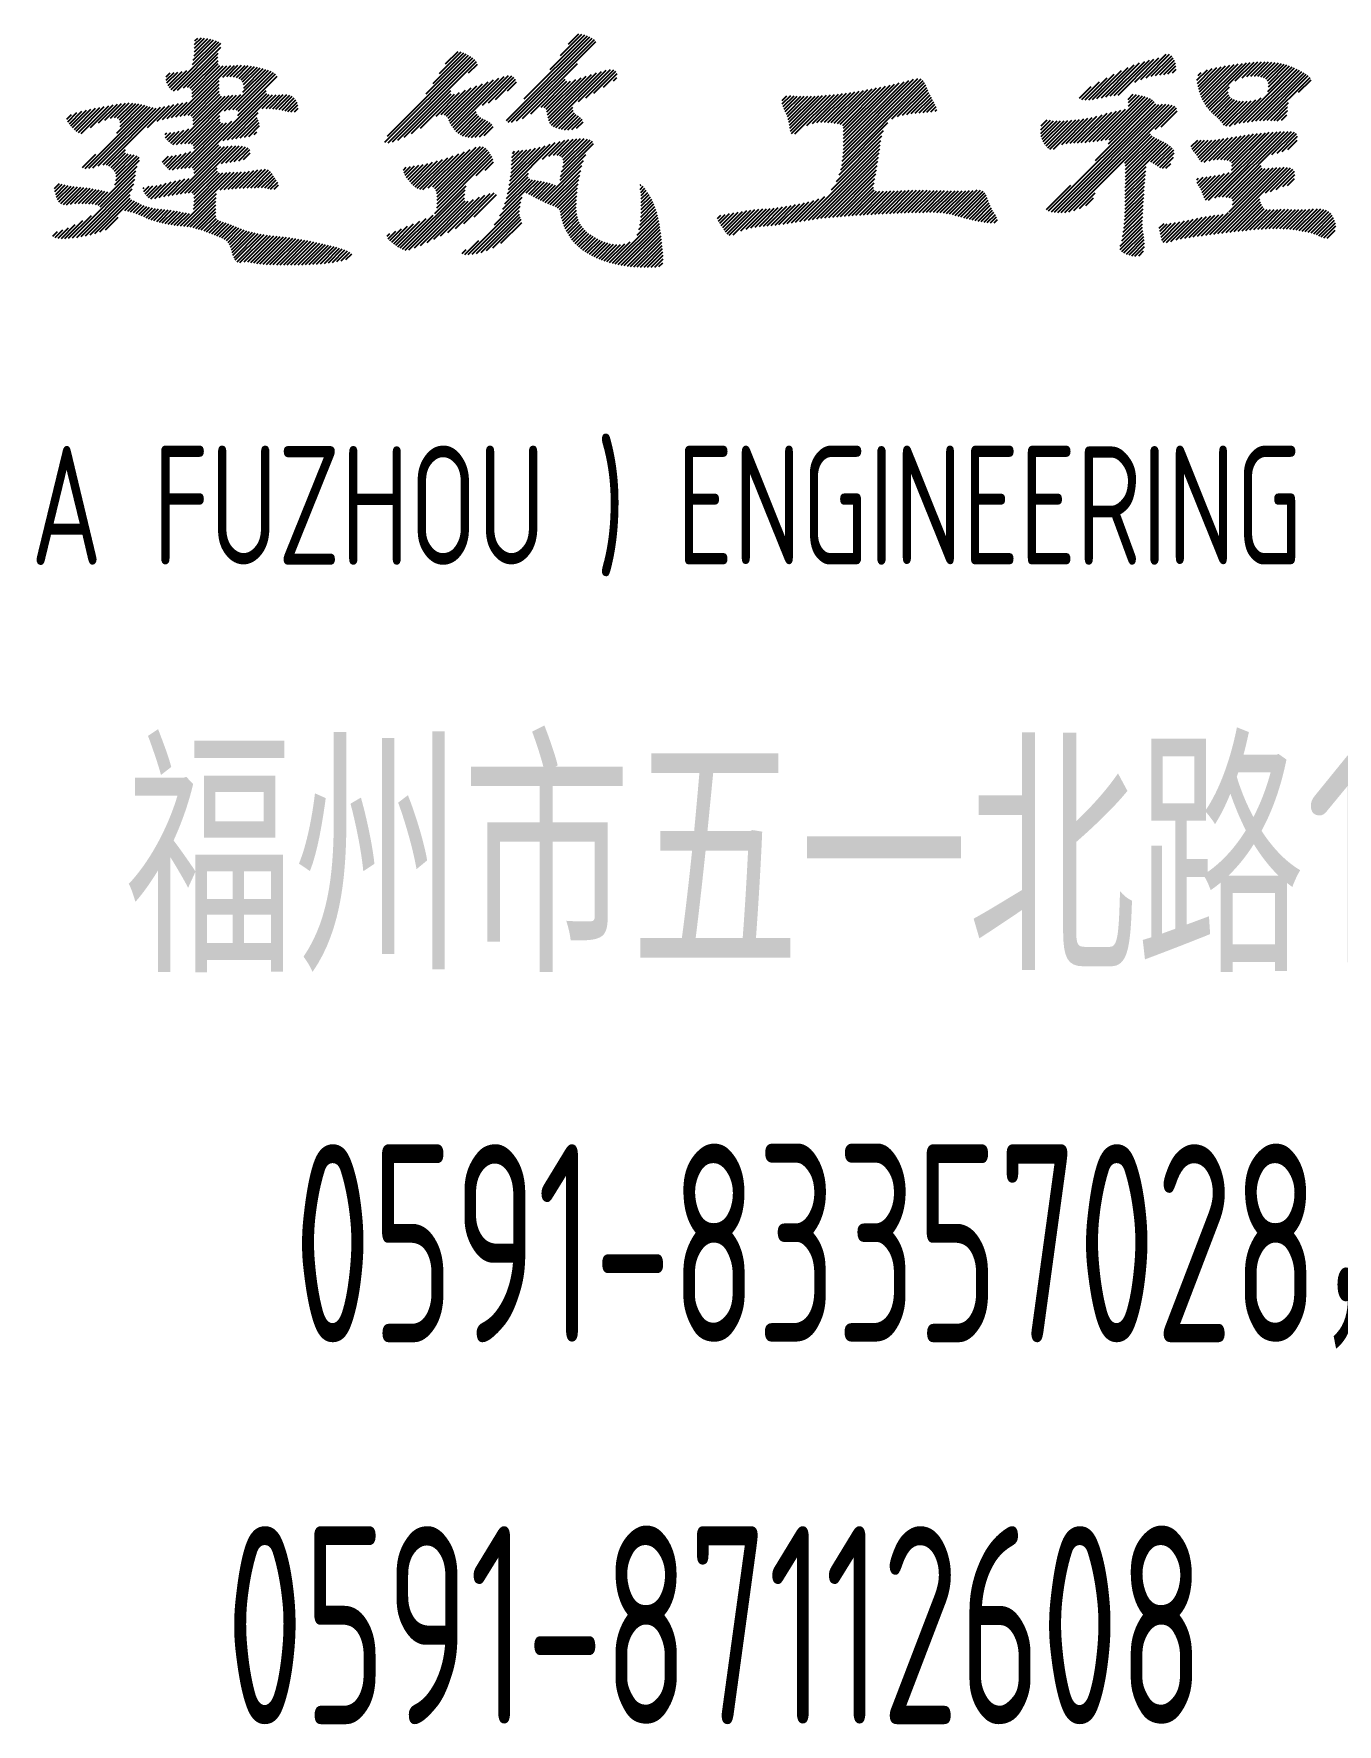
# Model space of a CAD drawing. Extents: x 580289 to 1106878, y -144605 to 78052.
# Drawn here: x 1100640 to 1102286, y -9414 to -7279 of the extents above; entities that cross this region are included whole.
import ezdxf
from ezdxf.enums import TextEntityAlignment as Align

# ---------------------------------------------------------------- set-up
doc = ezdxf.new("R2010")
doc.units = 0
doc.header["$LTSCALE"] = 100
doc.layers.add('T图框', color=7, linetype='CONTINUOUS')
doc.layers.add('图框', color=254, linetype='CONTINUOUS')
doc.styles.add('HZTXT', font='tssdeng.shx', dxfattribs={"width": 0.7, "bigfont": 'tssdchn.shx'})
doc.styles.add('HZTXT2', font='tssdeng.shx', dxfattribs={"width": 0.7, "bigfont": 'tssdchn.shx'})
doc.styles.add('TK', font='tssdeng.shx', dxfattribs={"width": 0.7, "bigfont": 'tssdchn.shx'})

# ---------------------------------------------------------------- blocks, each defined once
blk = doc.blocks.new('A$C72C84CBD')
at = {"layer": '图框', "color": 0}
for p, q in [((78458.8, 56262.4), (78564.2, 56367.8)), ((78481.3, 56289.4), (78561, 56369.1)), ((78513.9, 56326.5), (78557.7, 56370.3)), ((78527.3, 56344.4), (78554.1, 56371.2)), ((78537, 56358.6), (78550.2, 56371.7)), ((78035.2, 56301.3), (78095.6, 56361.7)), ((78038.2, 56299.8), (78098.1, 56359.7)), ((78043.5, 56300.6), (78097.9, 56355)), ((78050.9, 56303.5), (78094.8, 56347.4)), ((78062.3, 56332.8), (78092.5, 56363)), ((78063.2, 56338.3), (78088.9, 56364)), ((78064.2, 56343.8), (78085.3, 56364.8)), ((78064.9, 56358), (78073.6, 56366.6)), ((78064.9, 56353.5), (78077.6, 56366.2)), ((78064.9, 56349), (78081.5, 56365.6)), ((78065.3, 56362.8), (78068.8, 56366.3)), ((78357.5, 56295.8), (78408, 56346.3)), ((78366.3, 56309.1), (78405, 56347.8)), ((78374.1, 56321.4), (78401.7, 56349)), ((78382, 56333.7), (78397.7, 56349.5)), ((78460.9, 56260.1), (78567.2, 56366.3)), ((78465.4, 56260), (78569.9, 56364.5)), ((78471.6, 56261.7), (78571.8, 56362)), ((79260.2, 56314), (79292, 56345.8)), ((79267.1, 56316.3), (79296.6, 56345.8)), ((78031.5, 56306.6), (78049.1, 56324.1)), ((78033.2, 56303.8), (78054.9, 56325.4)), ((78041.1, 56266.8), (78105.7, 56331.4)), ((78046.5, 56267.7), (78110.5, 56331.7)), ((78056.1, 56304.3), (78094.4, 56342.5)), ((78059.4, 56303.1), (78094.5, 56338.1)), ((78061.2, 56300.4), (78094.8, 56334)), ((78061.7, 56296.4), (78096.8, 56331.5)), ((78061.7, 56291.9), (78101, 56331.2)), ((78100.4, 56317.1), (78115.1, 56331.8)), ((78105.5, 56317.7), (78119.7, 56331.9)), ((78108.2, 56275.5), (78158.3, 56325.6)), ((78110, 56317.8), (78124.2, 56331.9)), ((78113.2, 56276), (78161.6, 56324.4)), ((78114.2, 56317.4), (78128.6, 56331.8)), ((78118, 56316.7), (78132.7, 56331.5)), ((78121.1, 56315.4), (78136.7, 56331)), ((78123.7, 56313.5), (78140.6, 56330.3)), ((78125.6, 56310.9), (78144.3, 56329.6)), ((78126, 56297.8), (78154.9, 56326.7)), ((78126.8, 56307.5), (78147.9, 56328.7)), ((78127, 56303.2), (78151.5, 56327.7)), ((78305.4, 56234.7), (78413.8, 56343.1)), ((78308.5, 56242.3), (78410.9, 56344.7)), ((78309.3, 56234.1), (78416.5, 56341.3)), ((78314.9, 56235.2), (78418.9, 56339.2)), ((78321.7, 56237.6), (78420.9, 56336.8)), ((78410.9, 56322.2), (78422.1, 56333.4)), ((78479, 56264.6), (78548.7, 56334.4)), ((78513.7, 56258.9), (78578.9, 56324.2)), ((78515.6, 56256.4), (78584.9, 56325.7)), ((78549.9, 56286.1), (78590.4, 56326.7)), ((78559.1, 56290.8), (78594.6, 56326.4)), ((78569.4, 56296.7), (78597.2, 56324.5)), ((79199.2, 56288.9), (79235.6, 56325.3)), ((79204.6, 56289.8), (79244, 56329.2)), ((79210.4, 56291), (79251.7, 56332.4)), ((79216.1, 56292.3), (79258.7, 56334.9)), ((79221.6, 56293.3), (79265.2, 56336.9)), ((79226.6, 56293.8), (79271, 56338.2)), ((79231.7, 56294.4), (79276.8, 56339.5)), ((79252.4, 56310.6), (79283, 56341.2)), ((79273.2, 56318), (79299.2, 56344)), ((79278.9, 56319.2), (79301.2, 56341.4)), ((79284.3, 56320), (79302.7, 56338.4)), ((79289.2, 56320.5), (79303.8, 56335.1)), ((79294.3, 56321.1), (79304.5, 56331.3)), ((79300.2, 56322.6), (79304.7, 56327.1)), ((79331.1, 56313), (79344.2, 56326.1)), ((79331.6, 56309), (79350.3, 56327.7)), ((79332.4, 56305.3), (79356, 56329)), ((79333.4, 56301.8), (79361.6, 56330.1)), ((79334.5, 56298.4), (79367.1, 56331.1)), ((79335.6, 56295.1), (79372.6, 56332)), ((79336.8, 56291.8), (79378, 56332.9)), ((79338.1, 56288.6), (79383.3, 56333.7)), ((79339.6, 56285.6), (79388.4, 56334.4)), ((79341.3, 56282.8), (79393.5, 56335)), ((79343.1, 56280.1), (79398.5, 56335.5)), ((79379.5, 56312.1), (79403.3, 56335.8)), ((79384.6, 56258.7), (79454.5, 56328.6)), ((79388, 56316), (79408, 56336.1)), ((79389.9, 56259.6), (79457.5, 56327.2)), ((79394.1, 56317.6), (79412.6, 56336.2)), ((79395.1, 56260.3), (79460.5, 56325.7)), ((79399.2, 56318.3), (79417.1, 56336.2)), ((79400.3, 56261), (79463.5, 56324.2)), ((79403.8, 56318.4), (79421.5, 56336.1)), ((79408.1, 56318.1), (79425.8, 56335.8)), ((79411.9, 56317.5), (79429.9, 56335.5)), ((79415.3, 56316.4), (79433.9, 56334.9)), ((79418.1, 56314.7), (79437.7, 56334.3)), ((79420.2, 56312.3), (79441.4, 56333.5)), ((79420.4, 56299), (79451.3, 56330)), ((79421.4, 56309), (79444.8, 56332.5)), ((79421.6, 56304.7), (79448.1, 56331.3)), ((78028.9, 56313), (78038.9, 56322.9)), ((78029, 56317.5), (78034, 56322.6)), ((78030, 56309.6), (78043.7, 56323.2)), ((78051.9, 56268.6), (78096, 56312.7)), ((78056.9, 56269.1), (78095.8, 56308)), ((78060.6, 56268.3), (78096, 56303.7)), ((78117.5, 56275.8), (78164.6, 56322.9)), ((78119.4, 56268.7), (78169, 56318.4)), ((78120, 56273.8), (78167.3, 56321.1)), ((78380.4, 56269.3), (78414.4, 56303.3)), ((78383.3, 56267.7), (78421.6, 56306)), ((78385, 56265), (78428.7, 56308.6)), ((78386.4, 56261.9), (78435.7, 56311.2)), ((78387.9, 56258.9), (78442.6, 56313.6)), ((78389.6, 56256), (78449.3, 56315.8)), ((78391.4, 56253.4), (78455.8, 56317.8)), ((78393.4, 56250.8), (78461.6, 56319.1)), ((78428.4, 56281.4), (78465.6, 56318.6)), ((78436, 56284.5), (78468.3, 56316.8)), ((78444.8, 56288.8), (78470.2, 56314.2)), ((78460.1, 56299.6), (78471.6, 56311.1)), ((78489.6, 56270.8), (78533.1, 56314.2)), ((78502.5, 56279.1), (78535, 56311.7)), ((78506.3, 56278.5), (78539.6, 56311.7)), ((78508.8, 56276.5), (78546.3, 56314)), ((78510, 56273.2), (78553, 56316.2)), ((78510.7, 56269.4), (78559.7, 56318.4)), ((78511.4, 56265.6), (78566.2, 56320.4)), ((78512.3, 56262.1), (78572.7, 56322.4)), ((78581.4, 56304.1), (78598.6, 56321.4)), ((78594, 56312.3), (78598.1, 56316.4)), ((78880.5, 56257.6), (78926.3, 56303.3)), ((78882.4, 56205.5), (78987, 56310.2)), ((78883.1, 56210.8), (78985.2, 56312.8)), ((78883.6, 56256.1), (78931.9, 56304.5)), ((78883.7, 56215.9), (78982.7, 56314.9)), ((78884.1, 56220.8), (78978.5, 56315.1)), ((78884.4, 56225.5), (78973.1, 56314.2)), ((78884.5, 56252.6), (78937.6, 56305.7)), ((78884.6, 56230.2), (78967.1, 56312.7)), ((78884.7, 56234.8), (78961.1, 56311.2)), ((78884.7, 56248.3), (78943.4, 56306.9)), ((78884.8, 56239.3), (78955.1, 56309.7)), ((78884.8, 56243.8), (78949.2, 56308.3)), ((78945.5, 56264.2), (78988.4, 56307.1)), ((78953, 56267.2), (78989.7, 56303.9)), ((79182.7, 56290.3), (79197.6, 56305.2)), ((79185.7, 56288.9), (79208, 56311.1)), ((79189.7, 56288.4), (79217.5, 56316.2)), ((79194.3, 56288.5), (79226.7, 56320.9)), ((79332.8, 56319.2), (79336.4, 56322.8)), ((79345.1, 56277.6), (79372.2, 56304.7)), ((79405.4, 56261.6), (79466.3, 56322.5)), ((79410.4, 56262.1), (79469.2, 56320.8)), ((79415.2, 56262.4), (79471.7, 56319)), ((79419.9, 56262.6), (79473.9, 56316.6)), ((79459.5, 56297.8), (79475.2, 56313.4)), ((77933.5, 56253.5), (77961.9, 56281.9)), ((77943.7, 56259.2), (77967.3, 56282.8)), ((77951.6, 56262.6), (77972.6, 56283.6)), ((77958.6, 56265.1), (77977.8, 56284.3)), ((77963.9, 56265.9), (77982.4, 56284.4)), ((77966.7, 56246.3), (78001.9, 56281.4)), ((77967.5, 56265), (77986.7, 56284.2)), ((77969.9, 56262.9), (77990.7, 56283.7)), ((77970.7, 56254.8), (77998.3, 56282.3)), ((77971, 56259.5), (77994.6, 56283.1)), ((78017.7, 56261.3), (78038.8, 56282.4)), ((78024.3, 56263.5), (78044.4, 56283.6)), ((78030.1, 56264.7), (78049.9, 56284.6)), ((78035.7, 56265.8), (78055.3, 56285.4)), ((78042, 56231.8), (78103.3, 56293)), ((78047.4, 56232.7), (78108.4, 56293.6)), ((78052.4, 56233.2), (78113.3, 56294.1)), ((78057, 56233.3), (78117.9, 56294.2)), ((78057.6, 56202.4), (78155.3, 56300.1)), ((78062.1, 56202.5), (78156.1, 56296.5)), ((78062.5, 56265.7), (78096.1, 56299.4)), ((78063, 56257.3), (78098.9, 56293.1)), ((78063.1, 56261.8), (78096.6, 56295.3)), ((78101.1, 56237), (78159.1, 56295)), ((78102.8, 56274.6), (78123.3, 56295.1)), ((78106.6, 56238), (78163.2, 56294.6)), ((78150.4, 56277.3), (78167.8, 56294.7)), ((78155.1, 56277.5), (78172.4, 56294.8)), ((78159.5, 56277.4), (78176.9, 56294.9)), ((78163.7, 56277.1), (78181.5, 56294.9)), ((78167.7, 56276.7), (78185.3, 56294.3)), ((78171.7, 56276.1), (78188.3, 56292.8)), ((78175.5, 56275.4), (78190.8, 56290.7)), ((78179.1, 56274.6), (78192.7, 56288.2)), ((78182.7, 56273.7), (78194.4, 56285.3)), ((78186.5, 56273), (78195.5, 56282)), ((78329.7, 56241), (78388.6, 56300)), ((78338.8, 56245.7), (78389.1, 56296)), ((78350.2, 56252.6), (78393, 56295.4)), ((78370, 56267.9), (78399.7, 56297.6)), ((78376.4, 56269.8), (78407.1, 56300.5)), ((78807, 56287.3), (78813, 56293.3)), ((78807.3, 56283.1), (78818.1, 56293.9)), ((78808.3, 56279.7), (78822.2, 56293.5)), ((78809.7, 56276.5), (78826.2, 56293.1)), ((78811.1, 56273.5), (78830.5, 56292.9)), ((78812.5, 56270.4), (78835, 56292.8)), ((78813.7, 56267.1), (78839.4, 56292.8)), ((78814.7, 56263.6), (78844, 56292.9)), ((78815.6, 56260), (78848.7, 56293.1)), ((78816.4, 56256.3), (78853.4, 56293.3)), ((78817, 56252.5), (78858.2, 56293.6)), ((78817.8, 56248.7), (78863.1, 56294)), ((78819.1, 56245.6), (78868.1, 56294.5)), ((78823.3, 56245.3), (78873.1, 56295)), ((78838.2, 56255.7), (78878.1, 56295.6)), ((78845.4, 56258.4), (78883.3, 56296.2)), ((78851.1, 56259.6), (78888.5, 56296.9)), ((78856.1, 56260.1), (78893.7, 56297.7)), ((78860.6, 56260.1), (78899, 56298.5)), ((78864.9, 56259.9), (78904.3, 56299.3)), ((78869, 56259.5), (78909.7, 56300.2)), ((78873, 56259), (78915.2, 56301.2)), ((78876.9, 56258.4), (78920.7, 56302.2)), ((78959.1, 56268.8), (78991.1, 56300.8)), ((78964.8, 56270), (78992.5, 56297.7)), ((78970.1, 56270.9), (78994, 56294.7)), ((78975.3, 56271.5), (78995.6, 56291.8)), ((78980.2, 56271.9), (78997.1, 56288.8)), ((78985.1, 56272.3), (78998.6, 56285.9)), ((78989.9, 56272.7), (79000.1, 56282.9)), ((79143.6, 56148), (79279, 56283.3)), ((79147.2, 56147), (79282.8, 56282.6)), ((79151.1, 56146.4), (79287.5, 56282.9)), ((79155.2, 56146.1), (79291.9, 56282.8)), ((79159.5, 56145.9), (79296, 56282.4)), ((79164, 56145.9), (79299.8, 56281.7)), ((79203, 56211.8), (79277.2, 56286.1)), ((79205, 56236.3), (79262.1, 56293.4)), ((79210.2, 56237), (79265.7, 56292.5)), ((79215.5, 56237.8), (79269.1, 56291.4)), ((79219.5, 56232.8), (79275.1, 56288.5)), ((79220, 56237.9), (79272.3, 56290.1)), ((79244, 56288.8), (79250.7, 56295.5)), ((79244.5, 56284.8), (79254.7, 56295)), ((79244.6, 56280.4), (79258.5, 56294.3)), ((79347.1, 56275.2), (79370.5, 56298.6)), ((79349.4, 56272.9), (79371.2, 56294.7)), ((79351.7, 56270.7), (79372.9, 56292)), ((79354.1, 56268.6), (79375.4, 56290)), ((79356.4, 56266.5), (79378.6, 56288.6)), ((79358.7, 56264.3), (79382, 56287.6)), ((79360.9, 56262), (79385.8, 56286.8)), ((79362.9, 56259.5), (79389.9, 56286.5)), ((79364.8, 56256.9), (79394.6, 56286.7)), ((79367.7, 56255.3), (79399.6, 56287.2)), ((79372.1, 56255.2), (79405.3, 56288.4)), ((79378.7, 56257.3), (79412, 56290.7)), ((79424.2, 56262.4), (79446.7, 56284.9)), ((77903.4, 56263.8), (77909.5, 56269.9)), ((77904.8, 56260.7), (77916.3, 56272.2)), ((77906.7, 56258.1), (77922.4, 56273.8)), ((77908.7, 56255.6), (77928.2, 56275.2)), ((77910.8, 56253.2), (77934, 56276.4)), ((77913.1, 56251), (77939.6, 56277.6)), ((77915.5, 56248.9), (77945.3, 56278.7)), ((77918.2, 56247.1), (77950.8, 56279.8)), ((77921.6, 56246), (77956.4, 56280.8)), ((77926.7, 56201.8), (78005.4, 56280.4)), ((77931.4, 56201.9), (78008.9, 56279.4)), ((77936.5, 56202.6), (78012.4, 56278.5)), ((77943.2, 56204.8), (78016.4, 56278)), ((77949.2, 56206.3), (78021.8, 56278.9)), ((77953.5, 56206.1), (78027.4, 56280)), ((78005.4, 56253.5), (78033.1, 56281.2)), ((78052.6, 56201.9), (78111.9, 56261.2)), ((78060.8, 56232.6), (78096.9, 56268.7)), ((78063.5, 56230.8), (78096.7, 56264)), ((78063.9, 56226.7), (78097.6, 56260.5)), ((78111.9, 56238.8), (78145.4, 56272.3)), ((78117.1, 56239.5), (78143.8, 56266.2)), ((78122.4, 56240.3), (78145, 56262.9)), ((78191.1, 56273.1), (78195.7, 56277.7)), ((78395.5, 56248.5), (78420.4, 56273.4)), ((78397.9, 56246.4), (78421.8, 56270.3)), ((78400.6, 56244.6), (78424, 56268)), ((78403.5, 56243), (78426.6, 56266.1)), ((78406.9, 56241.9), (78429.4, 56264.5)), ((78410.6, 56241.1), (78432.4, 56263)), ((78414.8, 56240.8), (78435.5, 56261.5)), ((78518.3, 56254.6), (78542.6, 56278.9)), ((78521.4, 56253.2), (78543.3, 56275.1)), ((78524.8, 56252.1), (78544.8, 56272.1)), ((78528.4, 56251.2), (78547.1, 56269.9)), ((78532.3, 56250.6), (78549.8, 56268.1)), ((78536.5, 56250.3), (78552.4, 56266.2)), ((78541.5, 56250.8), (78554.5, 56263.8)), ((78547.5, 56252.4), (78555.7, 56260.5)), ((78994.7, 56273), (79001.5, 56279.8)), ((79000.4, 56274.1), (79002.5, 56276.3)), ((79133.7, 56250.3), (79145.9, 56262.5)), ((79133.7, 56245.8), (79149.9, 56262)), ((79134.2, 56255.3), (79141.8, 56262.9)), ((79134.3, 56241.9), (79154.3, 56261.9)), ((79135.4, 56238.5), (79158.7, 56261.9)), ((79136.8, 56235.5), (79163.3, 56262)), ((79138.5, 56232.6), (79168.1, 56262.2)), ((79140.5, 56230.2), (79172.9, 56262.6)), ((79142.7, 56227.9), (79177.9, 56263.1)), ((79145.4, 56226.1), (79182.9, 56263.6)), ((79149.8, 56226), (79188.1, 56264.3)), ((79160.4, 56232.1), (79193.4, 56265.1)), ((79166, 56233.2), (79198.9, 56266.2)), ((79169.3, 56146.7), (79303, 56280.4)), ((79171, 56233.7), (79204.8, 56267.5)), ((79175.7, 56233.9), (79211.2, 56269.5)), ((79180.3, 56234.1), (79217.6, 56271.3)), ((79185, 56234.3), (79223.6, 56272.9)), ((79189.9, 56234.6), (79229.4, 56274.2)), ((79194.8, 56235.1), (79235.1, 56275.4)), ((79199.8, 56235.6), (79240.9, 56276.7)), ((79278.3, 56251.2), (79305.4, 56278.3)), ((79285.8, 56254.2), (79306, 56274.5)), ((79428.4, 56262.1), (79445.2, 56278.9)), ((79432.6, 56261.9), (79445.1, 56274.3)), ((79437.8, 56262.6), (79444.7, 56269.5)), ((79445.1, 56274.3), (79445.3, 56274.5)), ((79445.2, 56278.9), (79445.3, 56279)), ((78027.8, 56244.5), (78029.8, 56246.5)), ((78028.2, 56240.4), (78034.9, 56247.1)), ((78030.2, 56237.9), (78040, 56247.7)), ((78032.5, 56235.7), (78045.4, 56248.6)), ((78034.8, 56233.6), (78051.2, 56250)), ((78037.6, 56231.8), (78057.5, 56251.8)), ((78043, 56201.3), (78100.4, 56258.7)), ((78047.9, 56201.7), (78105.3, 56259.1)), ((78127.8, 56241.2), (78146.4, 56259.8)), ((78133.3, 56242.2), (78146.9, 56255.8)), ((78140.3, 56244.7), (78143.5, 56248)), ((78419.5, 56241), (78438.2, 56259.8)), ((78424.7, 56241.7), (78440.5, 56257.6)), ((78430.7, 56243.3), (78441.9, 56254.5)), ((78522.8, 56218.6), (78543, 56238.8)), ((78526.4, 56217.8), (78547.9, 56239.2)), ((78528.9, 56215.8), (78552.5, 56239.4)), ((78530.4, 56212.7), (78556.9, 56239.3)), ((78530.8, 56208.6), (78561, 56238.8)), ((78875.6, 56185.3), (78933.1, 56242.7)), ((78879.3, 56193.5), (78935.3, 56249.5)), ((78881.2, 56199.9), (78940.8, 56259.5)), ((79175.5, 56148.4), (79272.5, 56245.4)), ((79239.9, 56208.3), (79274.4, 56242.9)), ((79240.9, 56204.9), (79277.3, 56241.2)), ((79240.9, 56200.4), (79280.3, 56239.7)), ((79336.4, 56210.6), (79365.2, 56239.4)), ((79340, 56209.7), (79370.6, 56240.3)), ((79341.9, 56162.2), (79427.4, 56247.7)), ((79345.7, 56161.5), (79432.2, 56248)), ((79346.3, 56211.4), (79376.1, 56241.2)), ((79352.1, 56212.7), (79381.4, 56242.1)), ((79353.5, 56164.7), (79436.9, 56248.2)), ((79356.7, 56212.9), (79386.8, 56243)), ((79358.9, 56165.7), (79441.6, 56248.4)), ((79361.1, 56212.8), (79392, 56243.7)), ((79363.5, 56165.8), (79446.1, 56248.4)), ((79365.3, 56212.5), (79397.3, 56244.5)), ((79367.8, 56165.6), (79450.5, 56248.3)), ((79369.2, 56212), (79402.4, 56245.2)), ((79372.7, 56211), (79407.5, 56245.8)), ((79374.8, 56199.6), (79422.5, 56247.3)), ((79375.2, 56208.9), (79412.6, 56246.3)), ((79375.3, 56204.5), (79417.6, 56246.8)), ((79425.8, 56219.1), (79454.2, 56247.6)), ((79432.2, 56221), (79456.8, 56245.6)), ((79438.8, 56223.2), (79457.9, 56242.3)), ((77923.2, 56202.7), (77940.3, 56219.8)), ((77956.7, 56204.8), (77977.4, 56225.5)), ((77959.3, 56203), (77977.7, 56221.3)), ((77961.7, 56200.8), (77980.9, 56220.1)), ((77963.7, 56198.4), (77984.7, 56219.4)), ((77965.2, 56195.4), (77988.6, 56218.8)), ((77965.7, 56191.4), (77992.2, 56217.8)), ((78026.2, 56206.9), (78036.8, 56217.5)), ((78028.4, 56204.6), (78042.2, 56218.5)), ((78030.5, 56202.3), (78048.1, 56219.9)), ((78032.9, 56200.2), (78054.2, 56221.5)), ((78037.1, 56199.9), (78060.2, 56223)), ((78041.9, 56168.8), (78102.6, 56229.5)), ((78047.2, 56169.6), (78107.5, 56229.9)), ((78052.4, 56170.3), (78112.3, 56230.2)), ((78057.4, 56170.8), (78117, 56230.4)), ((78064.1, 56200), (78095.5, 56231.4)), ((78064.4, 56195.8), (78098.1, 56229.4)), ((78099, 56207.9), (78121.3, 56230.2)), ((78104.4, 56208.8), (78125.4, 56229.8)), ((78109.7, 56209.6), (78129.1, 56229.1)), ((78115, 56210.5), (78132.4, 56227.8)), ((78120.6, 56211.5), (78134.6, 56225.6)), ((78126.5, 56213), (78135, 56221.4)), ((78349.3, 56175.4), (78391.4, 56217.5)), ((78353.3, 56174.9), (78398.5, 56220)), ((78360, 56177.1), (78405.7, 56222.7)), ((78365.7, 56178.3), (78413.2, 56225.7)), ((78368.4, 56176.5), (78420.6, 56228.7)), ((78369.9, 56173.5), (78426, 56229.6)), ((78370.8, 56169.9), (78429.7, 56228.8)), ((78370.9, 56152), (78438.8, 56219.9)), ((78371.2, 56165.8), (78432.6, 56227.2)), ((78371.3, 56156.9), (78437, 56222.6)), ((78371.4, 56161.5), (78434.9, 56225.1)), ((78461.4, 56175.2), (78520.5, 56234.3)), ((78462.4, 56180.7), (78514, 56232.3)), ((78463.3, 56186.1), (78507.6, 56230.3)), ((78464, 56191.3), (78501.4, 56228.6)), ((78464.6, 56196.3), (78495.4, 56227.2)), ((78465, 56201.2), (78489.7, 56226)), ((78465.3, 56206.1), (78484.4, 56225.1)), ((78465.5, 56210.7), (78479.4, 56224.6)), ((78465.6, 56215.3), (78474.7, 56224.4)), ((78466.3, 56220.5), (78469.2, 56223.4)), ((78504.2, 56213.5), (78526.6, 56235.9)), ((78512.3, 56217.1), (78532.4, 56237.2)), ((78518.1, 56218.4), (78537.8, 56238.2)), ((78526.8, 56186.7), (78559.2, 56219.2)), ((78527.3, 56191.7), (78568.9, 56233.3)), ((78528.5, 56197.4), (78567.4, 56236.3)), ((78529.9, 56203.3), (78564.5, 56237.9)), ((78834.8, 56135.5), (78930.9, 56231.6)), ((78840.2, 56136.5), (78930.3, 56226.5)), ((78845.6, 56137.3), (78929.6, 56221.3)), ((78869.5, 56174.7), (78931.8, 56237)), ((79240.7, 56186.7), (79289.1, 56235.1)), ((79240.8, 56195.8), (79283.2, 56238.2)), ((79240.8, 56191.3), (79286.2, 56236.7)), ((79268.2, 56209.7), (79292, 56233.5)), ((79272.9, 56209.9), (79294.8, 56231.8)), ((79275.9, 56208.4), (79297.5, 56230)), ((79278.7, 56206.7), (79299.8, 56227.9)), ((79281.3, 56204.8), (79301.7, 56225.2)), ((79284, 56203), (79302.5, 56221.6)), ((79323.6, 56229.2), (79332, 56237.5)), ((79325, 56226), (79336.3, 56237.4)), ((79326.9, 56223.5), (79340.6, 56237.2)), ((79328.9, 56221), (79345.2, 56237.3)), ((79330.8, 56218.4), (79349.9, 56237.5)), ((79332.6, 56215.7), (79354.9, 56238)), ((79334.3, 56212.9), (79360, 56238.6)), ((79445.9, 56225.7), (79457.5, 56237.3)), ((77943.1, 56155.3), (77992.2, 56204.4)), ((77945.6, 56153.4), (77990.8, 56198.5)), ((77964.2, 56180.9), (77995.4, 56212)), ((77965.2, 56186.4), (77994.7, 56215.9)), ((78024.5, 56209.7), (78031.9, 56217.2)), ((78047.1, 56129.1), (78115, 56197)), ((78061.8, 56170.7), (78093.6, 56202.6)), ((78063.7, 56150.1), (78110.3, 56196.8)), ((78064.1, 56168.6), (78093.8, 56198.2)), ((78064.1, 56155), (78105.5, 56196.5)), ((78064.2, 56159.7), (78100.7, 56196.1)), ((78064.4, 56164.3), (78096.2, 56196.1)), ((78097, 56174.5), (78119.5, 56197)), ((78102.1, 56175.2), (78124.2, 56197.2)), ((78107.1, 56175.6), (78129.1, 56197.6)), ((78111.9, 56175.9), (78134.2, 56198.3)), ((78116.7, 56176.3), (78139.6, 56199.1)), ((78121.6, 56176.6), (78144.9, 56199.9)), ((78126.3, 56176.9), (78149.9, 56200.5)), ((78131.1, 56177.2), (78154.6, 56200.6)), ((78135.8, 56177.3), (78158.2, 56199.8)), ((78140.4, 56177.4), (78160.8, 56197.9)), ((78328.8, 56199.7), (78332.2, 56203.1)), ((78329.6, 56196.1), (78337.6, 56204.1)), ((78331, 56193), (78342.8, 56204.8)), ((78332.7, 56190.2), (78348.2, 56205.7)), ((78334.6, 56187.6), (78353.8, 56206.7)), ((78336.6, 56185.1), (78359.5, 56208)), ((78338.7, 56182.7), (78365.5, 56209.5)), ((78340.9, 56180.4), (78371.6, 56211.2)), ((78343.4, 56178.4), (78378, 56213)), ((78346.1, 56176.6), (78384.6, 56215.2)), ((78368.2, 56144.8), (78440.4, 56217.1)), ((78420.6, 56192.8), (78441.7, 56213.9)), ((78431.8, 56199.5), (78442.4, 56210.1)), ((78504.8, 56160.2), (78556.2, 56211.6)), ((78507.9, 56158.8), (78554.2, 56205.2)), ((78511, 56157.5), (78552.7, 56199.1)), ((78850.8, 56138), (78928.8, 56216.1)), ((78855.9, 56138.7), (78928.1, 56210.8)), ((78861, 56139.3), (78927.3, 56205.5)), ((78866.1, 56139.8), (78926.4, 56200.1)), ((79240.6, 56177.6), (79267, 56204)), ((79240.6, 56173.1), (79266.3, 56198.8)), ((79240.7, 56182.2), (79268.1, 56209.6)), ((79287.4, 56201.9), (79301.3, 56215.9)), ((79291.9, 56202), (79298.1, 56208.1)), ((79340.1, 56164.9), (79371.8, 56196.5)), ((79347.3, 56118.1), (79432, 56202.8)), ((79352.4, 56118.8), (79436.6, 56203)), ((79357.6, 56119.4), (79441.2, 56203.1)), ((79362.7, 56120.1), (79445.6, 56203)), ((79371.7, 56147.1), (79427.2, 56202.5)), ((79371.9, 56165.2), (79412.3, 56205.6)), ((79375.1, 56163.9), (79413.3, 56202.1)), ((79376, 56155.9), (79422.3, 56202.1)), ((79376.2, 56160.6), (79417.3, 56201.6)), ((79417.8, 56170.7), (79449.4, 56202.4)), ((79424, 56172.5), (79452.4, 56200.8)), ((79431, 56175), (79454.3, 56198.2)), ((77887.9, 56176.4), (77894.1, 56182.7)), ((77888.4, 56172.5), (77897.7, 56181.8)), ((77889.4, 56168.9), (77901.2, 56180.8)), ((77890.5, 56165.5), (77905, 56180.1)), ((77891.8, 56162.4), (77908.9, 56179.5)), ((77893.5, 56159.6), (77912.9, 56179)), ((77896, 56157.6), (77916.9, 56178.5)), ((77899.1, 56156.2), (77921, 56178.1)), ((77903.1, 56155.7), (77925, 56177.6)), ((77908.3, 56156.4), (77929, 56177.1)), ((77910.8, 56114), (77990.3, 56193.6)), ((77913.7, 56157.3), (77932.9, 56176.6)), ((77916, 56114.7), (77989.5, 56188.2)), ((77918.3, 56157.5), (77936.8, 56176)), ((77921.4, 56115.6), (77988.1, 56182.4)), ((77922.8, 56157.5), (77940.7, 56175.3)), ((77927, 56116.7), (77986.1, 56175.9)), ((78000.1, 56176.4), (78001.3, 56177.6)), ((78000.7, 56172.5), (78007.3, 56179.1)), ((78002.5, 56169.8), (78012.3, 56179.6)), ((78004.5, 56167.3), (78017.5, 56180.3)), ((78006.7, 56165), (78023.1, 56181.4)), ((78009.6, 56163.5), (78029, 56182.9)), ((78014.5, 56163.9), (78035.3, 56184.7)), ((78020.3, 56165.1), (78041.3, 56186.2)), ((78025.9, 56166.2), (78047, 56187.4)), ((78031.3, 56167.2), (78052.5, 56188.4)), ((78036.6, 56168), (78057.9, 56189.2)), ((78144.9, 56177.5), (78162.7, 56195.3)), ((78149.4, 56177.5), (78164.4, 56192.5)), ((78153.5, 56177.1), (78166.2, 56189.8)), ((78157.2, 56176.3), (78168, 56187.2)), ((78160.9, 56175.5), (78169.9, 56184.5)), ((78165.4, 56175.5), (78170.9, 56181)), ((78327.6, 56099.8), (78407.8, 56179.9)), ((78450.6, 56142), (78495.5, 56186.9)), ((78454.2, 56150.1), (78491.6, 56187.5)), ((78456.8, 56157.1), (78488.3, 56188.6)), ((78458.7, 56163.6), (78486.2, 56191)), ((78460.3, 56169.6), (78486.5, 56195.8)), ((78483.9, 56170.7), (78499.4, 56186.2)), ((78487, 56169.4), (78503.2, 56185.5)), ((78489.9, 56167.8), (78506.9, 56184.7)), ((78492.8, 56166.2), (78510.5, 56183.9)), ((78495.8, 56164.7), (78514, 56182.9)), ((78498.7, 56163.2), (78517.4, 56181.8)), ((78501.8, 56161.7), (78520.7, 56180.7)), ((78514.2, 56156.2), (78551.4, 56193.4)), ((78517.5, 56154.9), (78550.3, 56187.8)), ((78520.7, 56153.6), (78549.4, 56182.4)), ((78523.5, 56152), (78548.7, 56177.2)), ((78627.7, 56175.3), (78631.5, 56179.2)), ((78627.8, 56180), (78628.8, 56181)), ((78628.4, 56171.5), (78633.6, 56176.8)), ((78871.1, 56140.3), (78925.4, 56194.7)), ((78876, 56140.8), (78924.3, 56189.1)), ((78880.9, 56141.2), (78923.3, 56183.6)), ((78885.8, 56141.6), (78922.4, 56178.2)), ((78890.7, 56142), (78923.5, 56174.8)), ((79141.2, 56150), (79171.9, 56180.7)), ((79240.4, 56154.9), (79264.8, 56179.4)), ((79240.5, 56168.5), (79265.9, 56193.9)), ((79240.5, 56164), (79265.5, 56189)), ((79240.5, 56159.5), (79265.1, 56184.2)), ((79331, 56187.2), (79333.2, 56189.4)), ((79331.4, 56183), (79339.1, 56190.8)), ((79333.1, 56180.3), (79344, 56191.2)), ((79334.9, 56177.6), (79349.1, 56191.8)), ((79336.4, 56174.6), (79354.5, 56192.7)), ((79337.7, 56171.4), (79360.1, 56193.8)), ((79339, 56168.2), (79365.8, 56195.1)), ((79439.5, 56178.9), (79454.7, 56194.2)), ((79445.4, 56180.3), (79454.1, 56189.1)), ((77927.2, 56157.4), (77944.4, 56174.6)), ((77931.5, 56157.2), (77948.1, 56173.8)), ((77932.8, 56118), (77983.6, 56168.8)), ((77935.6, 56156.8), (77951.7, 56172.9)), ((77938.8, 56119.6), (77983.4, 56164.2)), ((77939.6, 56156.2), (77955.5, 56172.2)), ((77945.2, 56121.5), (77985.8, 56162.1)), ((77976.7, 56148.4), (77989, 56160.8)), ((77980.6, 56147.9), (77992, 56159.3)), ((77984.1, 56147), (77994.9, 56157.7)), ((77987.6, 56145.9), (77997.9, 56156.2)), ((77991, 56144.8), (78001.1, 56154.9)), ((77994.3, 56143.6), (78004.4, 56153.8)), ((78051.3, 56128.8), (78092.5, 56170)), ((78055.4, 56128.4), (78092, 56165)), ((78059.2, 56127.8), (78091.8, 56160.3)), ((78062.9, 56127), (78091.7, 56155.7)), ((78331, 56098.7), (78406.8, 56174.5)), ((78335.6, 56098.8), (78406.3, 56169.5)), ((78342.6, 56101.3), (78405.9, 56164.6)), ((78350.4, 56104.6), (78406.8, 56161)), ((78358.6, 56108.3), (78410.5, 56160.2)), ((78367.1, 56112.3), (78417.4, 56162.6)), ((78375.7, 56116.5), (78424.6, 56165.3)), ((78384.7, 56120.9), (78431.7, 56168)), ((78394.3, 56126), (78438.3, 56170.1)), ((78404.9, 56132.2), (78443.4, 56170.7)), ((78410.6, 56093), (78477.1, 56159.5)), ((78415.5, 56093.4), (78476, 56153.9)), ((78417.9, 56140.7), (78446.1, 56168.9)), ((78443.7, 56130.5), (78478.6, 56165.5)), ((78525.8, 56149.7), (78548.1, 56172.1)), ((78527, 56146.5), (78547.7, 56167.2)), ((78527.7, 56142.8), (78547.4, 56162.4)), ((78528.5, 56139.1), (78547.2, 56157.7)), ((78628.1, 56135.3), (78646.4, 56153.6)), ((78628.5, 56140.3), (78645.2, 56156.9)), ((78628.8, 56167.5), (78635.5, 56174.2)), ((78628.8, 56145.1), (78643.8, 56160)), ((78629, 56163.2), (78637.3, 56171.5)), ((78629, 56149.7), (78642.3, 56163.1)), ((78629.1, 56158.8), (78639.1, 56168.8)), ((78629.1, 56154.3), (78640.8, 56166)), ((78788.3, 56129.4), (78812.9, 56154)), ((78793.2, 56129.8), (78818.4, 56155)), ((78798.1, 56130.2), (78823.9, 56156)), ((78803.1, 56130.8), (78829.5, 56157.1)), ((78808.3, 56131.4), (78835.2, 56158.3)), ((78813.5, 56132.1), (78841, 56159.7)), ((78818.7, 56132.9), (78847.1, 56161.3)), ((78824.1, 56133.8), (78853.6, 56163.2)), ((78829.4, 56134.6), (78861.1, 56166.3)), ((78895.5, 56142.3), (78926.4, 56173.2)), ((78900.3, 56142.6), (78930.5, 56172.8)), ((78905.1, 56142.9), (78935.1, 56172.9)), ((78909.9, 56143.2), (78939.7, 56173.1)), ((78914.6, 56143.5), (78944.4, 56173.3)), ((78919.4, 56143.7), (78949, 56173.4)), ((78924.1, 56144), (78953.7, 56173.6)), ((78928.9, 56144.3), (78958.4, 56173.8)), ((78933.6, 56144.5), (78963.1, 56174)), ((78938.3, 56144.8), (78967.7, 56174.1)), ((78943, 56145), (78972.2, 56174.2)), ((78947.7, 56145.2), (78976.8, 56174.2)), ((78952.4, 56145.4), (78981.3, 56174.2)), ((78957.1, 56145.6), (78985.7, 56174.2)), ((78961.7, 56145.7), (78990.1, 56174.1)), ((78966.4, 56145.9), (78994.5, 56174)), ((78971, 56146), (78999, 56173.9)), ((78975.6, 56146.1), (79003.4, 56173.9)), ((78980.2, 56146.2), (79007.8, 56173.8)), ((78984.7, 56146.2), (79012.2, 56173.7)), ((78989.3, 56146.3), (79016.6, 56173.6)), ((78993.8, 56146.3), (79021, 56173.6)), ((78998.2, 56146.3), (79025.5, 56173.5)), ((79002.6, 56146.2), (79030, 56173.5)), ((79006.9, 56146), (79034.5, 56173.5)), ((79011, 56145.6), (79039, 56173.6)), ((79014.9, 56145), (79043.6, 56173.7)), ((79018.6, 56144.2), (79048.3, 56173.9)), ((79022.3, 56143.4), (79053.4, 56174.5)), ((79025.8, 56142.4), (79057.7, 56174.3)), ((79029.3, 56141.5), (79060.9, 56173)), ((79032.8, 56140.5), (79063.3, 56170.9)), ((79036.4, 56139.5), (79065, 56168.2)), ((79040, 56138.6), (79066.2, 56164.9)), ((79043.6, 56137.7), (79067.4, 56161.5)), ((79047.2, 56136.9), (79068.6, 56158.3)), ((79050.9, 56136), (79070, 56155.2)), ((79182.8, 56151.2), (79202.5, 56171)), ((79190.8, 56154.8), (79200.4, 56164.4)), ((79239.2, 56131.3), (79263.3, 56155.4)), ((79239.6, 56136.2), (79263.6, 56160.2)), ((79239.9, 56141), (79263.9, 56165)), ((79240.1, 56145.7), (79264.2, 56169.8)), ((79240.3, 56150.3), (79264.5, 56174.6)), ((79367.8, 56120.7), (79410.3, 56163.2)), ((79372.9, 56121.3), (79411.3, 56159.7)), ((79378, 56121.9), (79412.6, 56156.6)), ((79383, 56122.5), (79414.2, 56153.6)), ((77901.1, 56113.3), (77923.6, 56135.8)), ((77905.8, 56113.6), (77934.5, 56142.2)), ((77952.4, 56124.2), (77968.2, 56140)), ((77997.5, 56142.4), (78007.9, 56152.8)), ((78000.6, 56141), (78011.6, 56152)), ((78003.6, 56139.5), (78015.4, 56151.3)), ((78006.7, 56138.1), (78019.4, 56150.8)), ((78010.1, 56137), (78023.4, 56150.3)), ((78013.5, 56135.9), (78027.4, 56149.8)), ((78017, 56134.9), (78031.4, 56149.3)), ((78020.5, 56134), (78035.4, 56148.8)), ((78024.1, 56133.1), (78039.3, 56148.2)), ((78027.8, 56132.2), (78043.2, 56147.6)), ((78031.5, 56131.4), (78047, 56146.9)), ((78035.3, 56130.7), (78050.8, 56146.2)), ((78039.1, 56130.1), (78054.5, 56145.5)), ((78043, 56129.5), (78058.3, 56144.8)), ((78066.5, 56126), (78091.7, 56151.2)), ((78070, 56125), (78091.7, 56146.7)), ((78073.4, 56124), (78091.9, 56142.4)), ((78076.8, 56122.9), (78092.5, 56138.6)), ((78080.1, 56121.7), (78094.9, 56136.5)), ((78083.4, 56120.5), (78098, 56135.1)), ((78086.7, 56119.3), (78101.4, 56134)), ((78089.9, 56118), (78104.8, 56132.9)), ((78319.1, 56104.8), (78349.5, 56135.1)), ((78321.8, 56102.9), (78357.5, 56138.6)), ((78324.6, 56101.3), (78366.1, 56142.8)), ((78420.9, 56094.2), (78475.3, 56148.7)), ((78426.8, 56095.7), (78475.2, 56144.1)), ((78433.6, 56098), (78476.1, 56140.5)), ((78441.6, 56101.5), (78477.5, 56137.5)), ((78451.9, 56107.3), (78478.2, 56133.6)), ((78529.5, 56135.5), (78547.1, 56153.2)), ((78530.6, 56132.1), (78547.2, 56148.8)), ((78531.8, 56128.8), (78547.7, 56144.7)), ((78533.1, 56125.7), (78548.4, 56141)), ((78534.6, 56122.7), (78549.5, 56137.6)), ((78536.2, 56119.8), (78550.8, 56134.4)), ((78592.7, 56082), (78650.4, 56139.7)), ((78596.3, 56081.1), (78651.2, 56136)), ((78600, 56080.3), (78652, 56132.3)), ((78623.8, 56117.6), (78649.6, 56143.3)), ((78626.2, 56124.5), (78648.6, 56146.9)), ((78627.3, 56130.1), (78647.5, 56150.3)), ((78725.4, 56138.4), (78729.7, 56142.6)), ((78726.8, 56135.3), (78735.3, 56143.7)), ((78728.4, 56132.4), (78740.7, 56144.7)), ((78730.2, 56129.7), (78746.2, 56145.7)), ((78732, 56127), (78751.6, 56146.6)), ((78733.8, 56124.3), (78757, 56147.5)), ((78735.7, 56121.7), (78762.4, 56148.4)), ((78737.8, 56119.3), (78767.6, 56149.1)), ((78740.3, 56117.3), (78772.7, 56149.8)), ((78745.3, 56117.8), (78777.7, 56150.3)), ((78755, 56123), (78782.6, 56150.6)), ((78761.5, 56125), (78787.3, 56150.9)), ((78767.5, 56126.6), (78792.1, 56151.1)), ((78773.1, 56127.7), (78797.1, 56151.6)), ((78778.3, 56128.4), (78802.2, 56152.3)), ((78783.4, 56129), (78807.5, 56153.2)), ((79054.6, 56135.3), (79071.4, 56152.1)), ((79058.4, 56134.6), (79073, 56149.2)), ((79062.3, 56134), (79074.7, 56146.4)), ((79066.2, 56133.5), (79076.4, 56143.6)), ((79070.3, 56133.1), (79077.9, 56140.6)), ((79074.8, 56133), (79079, 56137.2)), ((79236.1, 56110.3), (79262.4, 56136.5)), ((79237.2, 56115.9), (79262.6, 56141.2)), ((79238, 56121.2), (79262.8, 56145.9)), ((79238.7, 56126.3), (79263.1, 56150.7)), ((79283.4, 56126.2), (79289.5, 56132.2)), ((79285.1, 56118.8), (79298.7, 56132.4)), ((79285.7, 56115), (79304.1, 56133.3)), ((79286.5, 56111.3), (79309.6, 56134.4)), ((79288.6, 56108.8), (79315.2, 56135.4)), ((79292.4, 56108.2), (79320.7, 56136.5)), ((79298.2, 56109.4), (79326.4, 56137.7)), ((79304.9, 56111.7), (79332.1, 56138.9)), ((79310.5, 56112.8), (79337.7, 56140)), ((79315.9, 56113.7), (79343.2, 56141)), ((79321.2, 56114.5), (79348.6, 56141.9)), ((79326.5, 56115.3), (79353.8, 56142.6)), ((79331.7, 56116.1), (79358.8, 56143.2)), ((79336.9, 56116.8), (79364.1, 56144)), ((79342.1, 56117.5), (79370.8, 56146.1)), ((79388, 56123), (79416.1, 56151.1)), ((79393, 56123.5), (79419.6, 56150)), ((79398, 56124), (79423.9, 56149.9)), ((79403, 56124.4), (79428.5, 56150)), ((79407.9, 56124.9), (79433.1, 56150)), ((79412.7, 56125.2), (79437.6, 56150.1)), ((79417.5, 56125.5), (79442.2, 56150.2)), ((79422.2, 56125.7), (79446.6, 56150.1)), ((79426.9, 56125.9), (79451, 56150)), ((79431.3, 56125.9), (79455.4, 56150)), ((79435.7, 56125.8), (79459.9, 56149.9)), ((79440.1, 56125.6), (79464.3, 56149.9)), ((79444.3, 56125.4), (79468.8, 56149.9)), ((79448.4, 56125), (79473.5, 56150.1)), ((79452.5, 56124.6), (79478.5, 56150.6)), ((79456.5, 56124.1), (79483.3, 56150.9)), ((79460.3, 56123.5), (79487.6, 56150.7)), ((79464.1, 56122.7), (79491.4, 56150)), ((79467.9, 56122), (79494.8, 56148.9)), ((79471.6, 56121.2), (79497.7, 56147.3)), ((79475.2, 56120.3), (79500, 56145.2)), ((79478.7, 56119.3), (79501.9, 56142.6)), ((79482, 56118.2), (79503.4, 56139.6)), ((79485.1, 56116.7), (79504.8, 56136.5)), ((79488.1, 56115.3), (79505.9, 56133.1)), ((77885.9, 56116), (77891.8, 56121.9)), ((77888.6, 56114.3), (77898.4, 56124)), ((77892.4, 56113.6), (77905.8, 56126.9)), ((77896.6, 56113.3), (77914.2, 56130.9)), ((78093.1, 56116.8), (78108.1, 56131.7)), ((78096.3, 56115.4), (78111.4, 56130.5)), ((78099.3, 56114), (78114.6, 56129.2)), ((78102.3, 56112.4), (78117.7, 56127.9)), ((78105, 56110.6), (78120.9, 56126.6)), ((78107.2, 56108.3), (78124.2, 56125.4)), ((78109, 56105.6), (78127.5, 56124.2)), ((78110.3, 56102.5), (78130.9, 56123.1)), ((78111.4, 56099.1), (78134.4, 56122.1)), ((78112.3, 56095.5), (78138, 56121.2)), ((78113.4, 56092.1), (78141.6, 56120.3)), ((78114.7, 56088.9), (78145.3, 56119.5)), ((78116.3, 56086.1), (78149, 56118.8)), ((78118.5, 56083.8), (78152.9, 56118.1)), ((78122.2, 56082.9), (78156.8, 56117.6)), ((78127.3, 56083.6), (78160.8, 56117.1)), ((78132, 56083.7), (78164.9, 56116.7)), ((78135.8, 56083.1), (78169, 56116.3)), ((78139.6, 56082.4), (78173, 56115.8)), ((78143.3, 56081.7), (78177, 56115.3)), ((78147.3, 56081.1), (78181, 56114.8)), ((78151.4, 56080.8), (78185, 56114.3)), ((78155.7, 56080.5), (78188.9, 56113.7)), ((78160, 56080.3), (78192.8, 56113.1)), ((78164.3, 56080.2), (78196.7, 56112.5)), ((78168.7, 56080.1), (78200.5, 56111.9)), ((78173.1, 56080), (78204.3, 56111.2)), ((78308.1, 56116.2), (78311.5, 56119.6)), ((78309.4, 56113), (78318.9, 56122.5)), ((78311.7, 56110.8), (78326.4, 56125.5)), ((78314, 56108.7), (78334, 56128.6)), ((78316.5, 56106.7), (78341.6, 56131.7)), ((78537.9, 56117), (78552.3, 56131.4)), ((78539.7, 56114.3), (78554.1, 56128.7)), ((78541.6, 56111.7), (78556, 56126.2)), ((78543.7, 56109.3), (78558.2, 56123.8)), ((78545.8, 56107), (78560.5, 56121.7)), ((78548.1, 56104.7), (78563, 56119.7)), ((78550.4, 56102.6), (78565.7, 56117.8)), ((78552.9, 56100.5), (78568.5, 56116.1)), ((78555.4, 56098.6), (78571.3, 56114.4)), ((78558.1, 56096.8), (78574.2, 56112.9)), ((78560.8, 56095), (78577.2, 56111.3)), ((78603.8, 56079.6), (78652.6, 56128.5)), ((78607.7, 56079), (78653.2, 56124.5)), ((78611.6, 56078.5), (78653.8, 56120.6)), ((78615.7, 56078), (78654.3, 56116.6)), ((78619.8, 56077.6), (78654.8, 56112.7)), ((79234, 56103.6), (79262.2, 56131.9)), ((79234.2, 56099.3), (79262.4, 56127.5)), ((79236.1, 56096.8), (79262.7, 56123.4)), ((79238.8, 56095), (79263.4, 56119.5)), ((79241.9, 56093.6), (79264.1, 56115.8)), ((79245.3, 56092.5), (79264.6, 56111.9)), ((79284.3, 56122.5), (79293.5, 56131.7)), ((79491.5, 56114.2), (79506.4, 56129.1)), ((79495.4, 56113.6), (79505.7, 56123.9)), ((78177.6, 56080), (78208.1, 56110.5)), ((78182, 56079.9), (78211.9, 56109.8)), ((78186.5, 56079.9), (78215.6, 56109)), ((78191, 56079.9), (78219.3, 56108.3)), ((78195.6, 56080), (78223, 56107.4)), ((78200.2, 56080.1), (78226.7, 56106.6)), ((78204.8, 56080.2), (78230.3, 56105.7)), ((78209.5, 56080.4), (78233.9, 56104.9)), ((78214.2, 56080.7), (78237.5, 56104)), ((78219, 56081), (78241.1, 56103.1)), ((78223.9, 56081.3), (78244.6, 56102.1)), ((78228.8, 56081.8), (78248.1, 56101.1)), ((78233.9, 56082.4), (78251.5, 56100)), ((78239.1, 56083.1), (78254.8, 56098.8)), ((78244.4, 56084), (78258, 56097.5)), ((78250, 56085.1), (78260.9, 56096)), ((78256.1, 56086.7), (78263.5, 56094)), ((78402.8, 56094.1), (78407.9, 56099.3)), ((78406.2, 56093), (78423.8, 56110.6)), ((78563.6, 56093.4), (78580.3, 56110)), ((78566.6, 56091.8), (78583.5, 56108.7)), ((78569.5, 56090.3), (78586.8, 56107.6)), ((78572.6, 56088.9), (78590.4, 56106.6)), ((78575.8, 56087.5), (78594.2, 56105.9)), ((78579, 56086.2), (78598.4, 56105.6)), ((78582.3, 56085.1), (78603, 56105.7)), ((78585.7, 56084), (78608.2, 56106.5)), ((78589.2, 56082.9), (78615.3, 56109.1)), ((78624, 56077.3), (78655.3, 56108.6)), ((78628.2, 56077.1), (78655.7, 56104.6)), ((78632.6, 56077), (78656.1, 56100.5)), ((78637.1, 56077), (78656.4, 56096.3)), ((78641.6, 56077), (78656.6, 56092.1)), ((79248.8, 56091.5), (79264.9, 56107.6)), ((79252.6, 56090.8), (79264.8, 56103.1)), ((79257.5, 56091.2), (79263.7, 56097.5)), ((78646.3, 56077.2), (78656.8, 56087.7)), ((78651.5, 56077.9), (78656.2, 56082.7))]:
    blk.add_line(p, q, dxfattribs=at)
at = {"layer": '图框', "color": 0, "style": 'HZTXT', "width": 0.7}
blk.add_text('KING YEA  (CHINA FUZHOU ) ENGINEERING DESIGN CONSULTANTS ,LTD', height=150, dxfattribs=at).set_placement((76814.2, 55701.3))
at = {"layer": '图框', "color": 0}
for s, height, style, width, p in [('地址：福州市五一北路171号新都会花园广场6F', 280, 'HZTXT2', 0.8, (79590.3, 55340.8)), ('0591-83357028，83357078，83357058', 250, 'TK', 0.6, (79801.9, 54841)), ('0591-87112608', 250, 'TK', 0.6, (78722.4, 54362.8))]:
    blk.add_text(s, height=height, dxfattribs=dict(at, style=style, width=width)).set_placement(p, align=Align.MIDDLE)
blk = doc.blocks.new('图框')
at = {"layer": 'T图框', "color": 4}
blk.add_blockref('A$C72C84CBD', (602717, 102743.5), dxfattribs=at)

msp = doc.modelspace()

# ---------------------------------------------------------------- block references
at = {"layer": 'T图框'}
msp.add_blockref('图框', (420061.1, -166394.5), dxfattribs=at)

doc.saveas('drawing.dxf')
